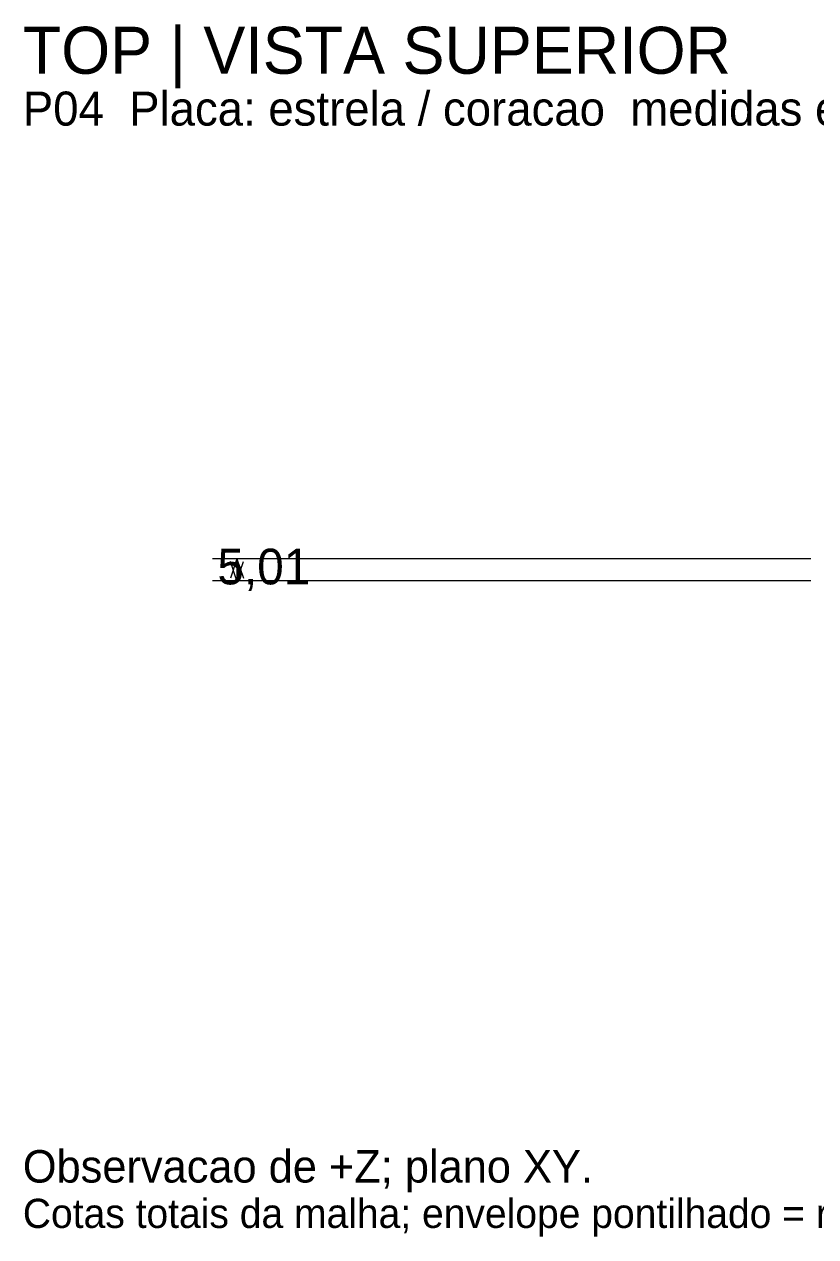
# Model space of a CAD drawing. Header units: millimetres. Extents: x 14 to 366, y 5 to 281.
# Drawn here: x 14.4 to 194.8, y 5 to 281.4 of the extents above; entities that cross this region are included whole.
import ezdxf

# ---------------------------------------------------------------- set-up
doc = ezdxf.new("R2010")
doc.units = ezdxf.units.MM
doc.layers.add('TEXT', color=7, linetype='CONTINUOUS', lineweight=18)
doc.layers.add('THIN', color=7, linetype='CONTINUOUS', lineweight=18)

msp = doc.modelspace()

# ---------------------------------------------------------------- linework, layer by layer
at = {"layer": 'THIN'}
for p, q in [((193.65, 159.57), (57.28, 159.57)), ((62.83, 159.57), (61.35, 155.14)), ((62.83, 154.56), (61.35, 158.99)), ((62.83, 159.57), (62.83, 154.56)), ((62.83, 159.57), (64.3, 155.14)), ((62.83, 154.56), (64.3, 158.99)), ((193.65, 154.56), (57.28, 154.56))]:
    msp.add_line(p, q, dxfattribs=at)

# ---------------------------------------------------------------- texts
at = {"layer": 'TEXT'}
for s, height, p in [('TOP | VISTA SUPERIOR', 10.7174, (14.04, 270.15)), ('P04  Placa: estrela / coracao  medidas em mm', 7.7609, (14.04, 258.33)), ('5,01', 8.13, (58.39, 153.74)), ('Observacao de +Z; plano XY.', 7.3913, (14.04, 17.37)), ('Cotas totais da malha; envelope pontilhado = referencia auxiliar.', 6.6522, (14.04, 7.02))]:
    msp.add_text(s, height=height, dxfattribs=at).set_placement(p)

doc.saveas('drawing.dxf')
